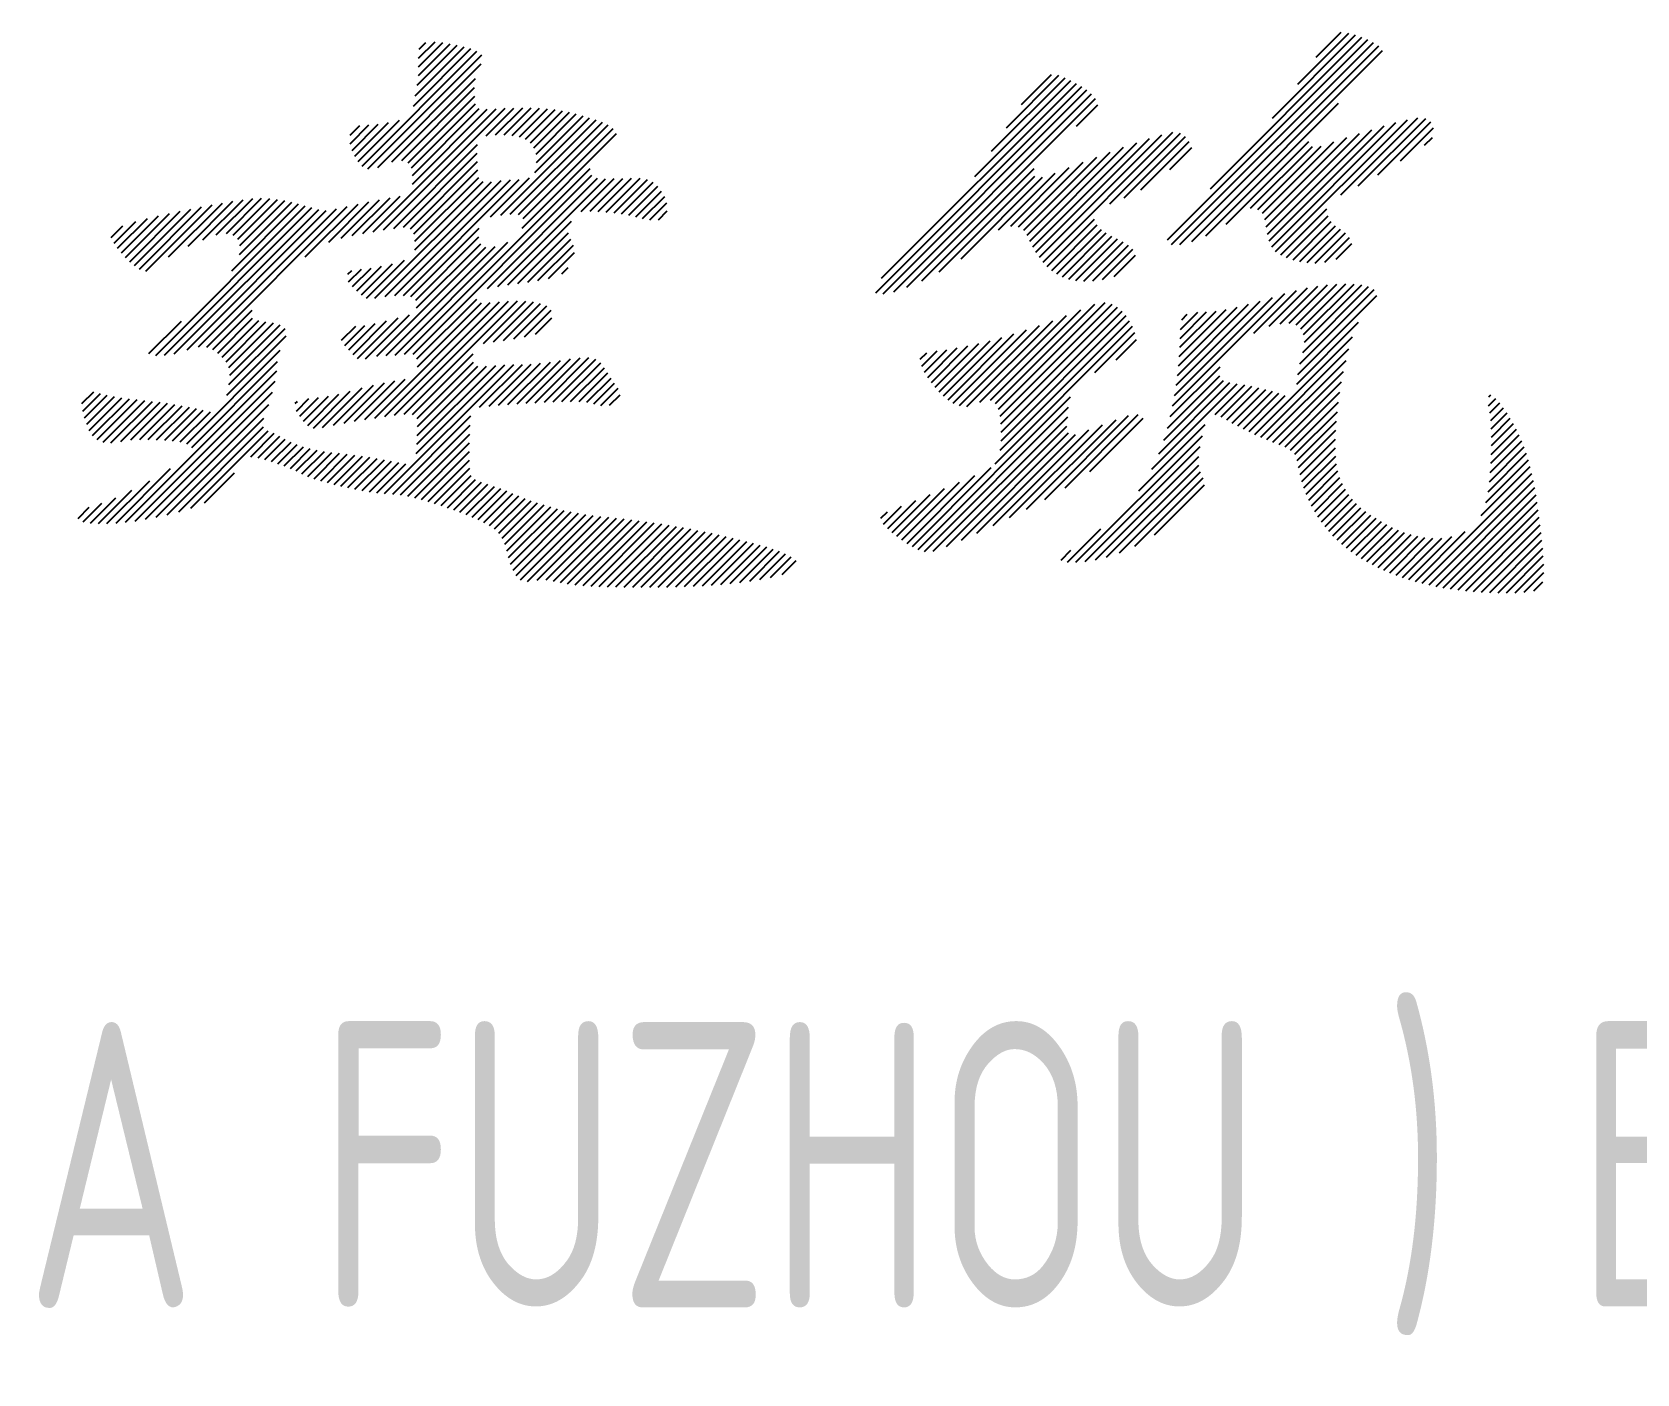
# Model space of a CAD drawing. Extents: x 580289 to 1106878, y -144605 to 78052.
# Drawn here: x 1013278 to 1014122, y -8121 to -7415 of the extents above; entities that cross this region are included whole.
import ezdxf

# ---------------------------------------------------------------- set-up
doc = ezdxf.new("R2010")
doc.units = 0
doc.header["$LTSCALE"] = 100
doc.layers.add('T图框', color=7, linetype='CONTINUOUS')
doc.layers.add('图框', color=254, linetype='CONTINUOUS')
doc.styles.add('HZTXT', font='tssdeng.shx', dxfattribs={"width": 0.7, "bigfont": 'tssdchn.shx'})

# ---------------------------------------------------------------- blocks, each defined once
blk = doc.blocks.new('A$C72C84CBD')
at = {"layer": '图框', "color": 0}
for p, q in [((78064.94, 56357.97), (78073.62, 56366.64)), ((78064.94, 56353.48), (78077.65, 56366.18)), ((78065.28, 56362.8), (78068.81, 56366.32)), ((78458.83, 56262.43), (78564.16, 56367.76)), ((78460.95, 56260.06), (78567.19, 56366.3)), ((78481.32, 56289.41), (78560.99, 56369.08)), ((78513.94, 56326.52), (78557.68, 56370.26)), ((78527.32, 56344.4), (78554.14, 56371.21)), ((78537, 56358.56), (78550.16, 56371.72)), ((78035.24, 56301.32), (78095.64, 56361.72)), ((78038.18, 56299.77), (78098.14, 56359.73)), ((78062.27, 56332.84), (78092.47, 56363.05)), ((78063.24, 56338.3), (78088.92, 56363.98)), ((78064.21, 56343.77), (78085.26, 56364.81)), ((78064.94, 56348.99), (78081.51, 56365.55)), ((78465.36, 56259.98), (78569.89, 56364.51)), ((78471.58, 56261.71), (78571.85, 56361.98)), ((78043.53, 56300.63), (78097.89, 56355)), ((78374.09, 56321.37), (78401.72, 56349)), ((78381.96, 56333.73), (78397.72, 56349.5)), ((78050.88, 56303.49), (78094.8, 56347.41)), ((78056.14, 56304.26), (78094.42, 56342.54)), ((78305.38, 56234.71), (78413.76, 56343.08)), ((78308.47, 56242.29), (78410.92, 56344.73)), ((78309.27, 56234.1), (78416.45, 56341.29)), ((78357.46, 56295.76), (78408.01, 56346.31)), ((78366.27, 56309.06), (78404.98, 56347.77)), ((78059.42, 56303.05), (78094.46, 56338.09)), ((78061.22, 56300.36), (78094.83, 56333.97)), ((78110.04, 56317.75), (78124.2, 56331.91)), ((78314.9, 56235.25), (78418.89, 56339.24)), ((78321.73, 56237.59), (78420.94, 56336.79)), ((78410.86, 56322.23), (78422.07, 56333.44)), ((78478.98, 56264.62), (78548.72, 56334.36)), ((78031.49, 56306.56), (78049.08, 56324.14)), ((78033.19, 56303.77), (78054.86, 56325.43)), ((78041.13, 56266.8), (78105.72, 56331.4)), ((78046.54, 56267.72), (78110.48, 56331.66)), ((78061.7, 56296.36), (78096.82, 56331.48)), ((78061.7, 56291.86), (78101, 56331.16)), ((78100.42, 56317.11), (78115.12, 56331.81)), ((78105.48, 56317.68), (78119.69, 56331.89)), ((78108.15, 56275.45), (78158.33, 56325.63)), ((78113.19, 56276), (78161.6, 56324.41)), ((78114.23, 56317.45), (78128.56, 56331.78)), ((78117.97, 56316.71), (78132.72, 56331.45)), ((78121.15, 56315.39), (78136.71, 56330.95)), ((78123.73, 56313.49), (78140.56, 56330.31)), ((78125.64, 56310.9), (78144.29, 56329.55)), ((78126.04, 56297.83), (78154.92, 56326.71)), ((78126.75, 56307.52), (78147.91, 56328.68)), ((78126.96, 56303.24), (78151.45, 56327.73)), ((78513.66, 56258.89), (78578.93, 56324.16)), ((78515.65, 56256.39), (78584.92, 56325.66)), ((78549.86, 56286.11), (78590.42, 56326.67)), ((78559.08, 56290.84), (78594.62, 56326.38)), ((78569.41, 56296.68), (78597.23, 56324.5)), ((78028.93, 56312.97), (78038.87, 56322.91)), ((78028.98, 56317.52), (78034.02, 56322.55)), ((78030, 56309.55), (78043.68, 56323.24)), ((78117.5, 56275.82), (78164.63, 56322.95)), ((78119.39, 56268.73), (78169.02, 56318.36)), ((78119.97, 56273.8), (78167.28, 56321.11)), ((78389.58, 56256.05), (78449.35, 56315.81)), ((78391.4, 56253.37), (78455.78, 56317.75)), ((78393.37, 56250.85), (78461.57, 56319.05)), ((78428.38, 56281.37), (78465.62, 56318.61)), ((78436.02, 56284.52), (78468.25, 56316.76)), ((78510.04, 56273.23), (78553.05, 56316.24)), ((78510.69, 56269.39), (78559.68, 56318.38)), ((78511.36, 56265.57), (78566.22, 56320.43)), ((78512.34, 56262.06), (78572.66, 56322.38)), ((78581.35, 56304.13), (78598.59, 56321.37)), ((78593.96, 56312.25), (78598.11, 56316.4)), ((78051.87, 56268.56), (78096.02, 56312.72)), ((78056.95, 56269.15), (78095.8, 56308)), ((78385.03, 56264.96), (78428.68, 56308.61)), ((78386.42, 56261.86), (78435.72, 56311.16)), ((78387.93, 56258.89), (78442.63, 56313.59)), ((78444.8, 56288.81), (78470.19, 56314.2)), ((78460.05, 56299.57), (78471.58, 56311.1)), ((78489.63, 56270.78), (78533.09, 56314.24)), ((78502.46, 56279.12), (78535.01, 56311.67)), ((78506.35, 56278.52), (78539.57, 56311.74)), ((78508.79, 56276.47), (78546.34, 56314.02)), ((78057.58, 56202.43), (78155.25, 56300.1)), ((78060.64, 56268.35), (78095.97, 56303.68)), ((78062.51, 56265.73), (78096.14, 56299.36)), ((78329.65, 56241.01), (78388.64, 56300)), ((78376.36, 56269.76), (78407.06, 56300.47)), ((78380.39, 56269.31), (78414.36, 56303.27)), ((78383.25, 56267.67), (78421.57, 56305.99)), ((78042.02, 56231.77), (78103.29, 56293.04)), ((78047.43, 56232.69), (78108.37, 56293.63)), ((78052.42, 56233.19), (78113.29, 56294.06)), ((78056.99, 56233.27), (78117.92, 56294.2)), ((78062.12, 56202.48), (78156.13, 56296.49)), ((78063.03, 56257.27), (78098.87, 56293.11)), ((78063.06, 56261.79), (78096.59, 56295.33)), ((78101.14, 56237.01), (78159.11, 56294.98)), ((78102.76, 56274.55), (78123.32, 56295.11)), ((78106.61, 56237.99), (78163.21, 56294.59)), ((78150.44, 56277.33), (78167.79, 56294.68)), ((78155.12, 56277.52), (78172.37, 56294.76)), ((78159.48, 56277.39), (78176.94, 56294.85)), ((78163.67, 56277.09), (78181.51, 56294.92)), ((78167.74, 56276.67), (78185.33, 56294.26)), ((78171.66, 56276.1), (78188.35, 56292.79)), ((78175.46, 56275.4), (78190.76, 56290.7)), ((78338.78, 56245.65), (78389.1, 56295.97)), ((78350.22, 56252.6), (78393.01, 56295.4)), ((78369.96, 56267.85), (78399.75, 56297.64)), ((77933.53, 56253.5), (77961.89, 56281.86)), ((77943.72, 56259.2), (77967.33, 56282.8)), ((77951.57, 56262.55), (77972.64, 56283.62)), ((77958.58, 56265.07), (77977.76, 56284.25)), ((77963.89, 56265.89), (77982.38, 56284.38)), ((77966.7, 56246.25), (78001.88, 56281.43)), ((77967.47, 56264.98), (77986.66, 56284.18)), ((77969.92, 56262.94), (77990.7, 56283.73)), ((77970.72, 56254.76), (77998.3, 56282.35)), ((77971.01, 56259.55), (77994.57, 56283.11)), ((78017.7, 56261.33), (78038.81, 56282.44)), ((78024.33, 56263.47), (78044.45, 56283.59)), ((78030.09, 56264.75), (78049.93, 56284.59)), ((78035.66, 56265.82), (78055.27, 56285.43)), ((78179.13, 56274.59), (78192.72, 56288.18)), ((78182.7, 56273.67), (78194.37, 56285.34)), ((78186.51, 56272.99), (78195.48, 56281.96)), ((77906.69, 56258.08), (77922.4, 56273.8)), ((77908.71, 56255.62), (77928.25, 56275.15)), ((77910.82, 56253.24), (77933.97, 56276.38)), ((77913.09, 56251.01), (77939.64, 56277.57)), ((77915.51, 56248.95), (77945.26, 56278.69)), ((77918.18, 56247.12), (77950.84, 56279.79)), ((77921.57, 56246.02), (77956.39, 56280.84)), ((77926.7, 56201.76), (78005.37, 56280.43)), ((77931.37, 56201.94), (78008.86, 56279.44)), ((77936.49, 56202.57), (78012.42, 56278.5)), ((77943.18, 56204.77), (78016.38, 56277.97)), ((77949.22, 56206.32), (78021.8, 56278.9)), ((77953.53, 56206.15), (78027.42, 56280.03)), ((78005.38, 56253.5), (78033.1, 56281.22)), ((78191.07, 56273.06), (78195.72, 56277.7)), ((78395.52, 56248.51), (78420.45, 56273.44)), ((78518.31, 56254.56), (78542.6, 56278.85)), ((78521.42, 56253.17), (78543.29, 56275.05)), ((77903.38, 56263.75), (77909.5, 56269.87)), ((77904.81, 56260.7), (77916.34, 56272.23)), ((78060.85, 56232.64), (78096.87, 56268.66)), ((78111.91, 56238.8), (78145.36, 56272.25)), ((78117.14, 56239.54), (78143.8, 56266.19)), ((78397.91, 56246.41), (78421.84, 56270.34)), ((78400.57, 56244.58), (78424.01, 56268.02)), ((78403.53, 56243.05), (78426.59, 56266.11)), ((78406.86, 56241.89), (78429.43, 56264.46)), ((78524.81, 56252.08), (78544.83, 56272.1)), ((78528.43, 56251.2), (78547.12, 56269.9)), ((78532.27, 56250.55), (78549.81, 56268.1)), ((78536.47, 56250.27), (78552.42, 56266.22)), ((78043.02, 56201.34), (78100.38, 56258.7)), ((78047.89, 56201.72), (78105.26, 56259.09)), ((78052.56, 56201.9), (78111.9, 56261.24)), ((78063.49, 56230.79), (78096.71, 56264.01)), ((78063.89, 56226.7), (78097.64, 56260.45)), ((78122.41, 56240.32), (78145.04, 56262.95)), ((78127.75, 56241.17), (78146.38, 56259.8)), ((78410.6, 56241.14), (78432.44, 56262.98)), ((78414.79, 56240.84), (78435.48, 56261.53)), ((78419.46, 56241.02), (78438.24, 56259.8)), ((78424.65, 56241.72), (78440.49, 56257.57)), ((78541.49, 56250.8), (78554.51, 56263.82)), ((78547.53, 56252.35), (78555.71, 56260.53)), ((78030.19, 56237.9), (78039.95, 56247.66)), ((78032.48, 56235.71), (78045.4, 56248.62)), ((78034.85, 56233.58), (78051.23, 56249.96)), ((78037.6, 56231.84), (78057.52, 56251.76)), ((78133.27, 56242.2), (78146.89, 56255.81)), ((78140.28, 56244.72), (78143.53, 56247.97)), ((78430.71, 56243.29), (78441.93, 56254.51)), ((78027.77, 56244.46), (78029.77, 56246.46)), ((78028.17, 56240.38), (78034.93, 56247.13)), ((78526.44, 56217.79), (78547.87, 56239.22)), ((78528.94, 56215.8), (78552.51, 56239.37)), ((78530.38, 56212.75), (78556.9, 56239.27)), ((78064.09, 56199.96), (78095.5, 56231.37)), ((78461.43, 56175.22), (78520.47, 56234.27)), ((78462.45, 56180.73), (78513.97, 56232.26)), ((78504.22, 56213.53), (78526.61, 56235.92)), ((78512.31, 56217.13), (78532.38, 56237.2)), ((78518.12, 56218.44), (78537.83, 56238.16)), ((78522.8, 56218.63), (78542.99, 56238.83)), ((78527.34, 56191.75), (78568.87, 56233.27)), ((78528.46, 56197.36), (78567.43, 56236.33)), ((78529.94, 56203.32), (78564.54, 56237.93)), ((78530.77, 56208.65), (78560.97, 56238.85)), ((77956.67, 56204.8), (77977.4, 56225.52)), ((78037.11, 56199.93), (78060.22, 56223.03)), ((78041.93, 56168.82), (78102.62, 56229.51)), ((78047.19, 56169.59), (78107.5, 56229.9)), ((78052.36, 56170.27), (78112.32, 56230.23)), ((78057.37, 56170.79), (78116.97, 56230.39)), ((78064.38, 56195.76), (78098.05, 56229.43)), ((78099.01, 56207.94), (78121.32, 56230.25)), ((78104.41, 56208.85), (78125.4, 56229.84)), ((78109.68, 56209.63), (78129.12, 56229.07)), ((78115.04, 56210.5), (78132.35, 56227.81)), ((78120.57, 56211.54), (78134.6, 56225.57)), ((78360.04, 56177.12), (78405.67, 56222.74)), ((78365.71, 56178.29), (78413.16, 56225.74)), ((78368.37, 56176.46), (78420.6, 56228.69)), ((78369.91, 56173.51), (78425.96, 56229.56)), ((78370.76, 56169.87), (78429.66, 56228.78)), ((78371.21, 56165.83), (78432.57, 56227.19)), ((78371.27, 56156.91), (78437.01, 56222.65)), ((78371.35, 56161.48), (78434.94, 56225.07)), ((78463.29, 56186.07), (78507.55, 56230.33)), ((78463.99, 56191.26), (78501.36, 56228.63)), ((78464.57, 56196.33), (78495.39, 56227.15)), ((78465, 56201.24), (78489.71, 56225.95)), ((78465.32, 56206.06), (78484.35, 56225.09)), ((78465.5, 56210.73), (78479.37, 56224.6)), ((78465.58, 56215.3), (78474.69, 56224.41)), ((78466.31, 56220.52), (78469.19, 56223.4)), ((77923.16, 56202.71), (77940.27, 56219.82)), ((77959.32, 56202.95), (77977.69, 56221.32)), ((77961.7, 56200.84), (77980.93, 56220.08)), ((77963.73, 56198.39), (77984.71, 56219.36)), ((77965.2, 56195.37), (77988.65, 56218.81)), ((77965.22, 56186.41), (77994.73, 56215.91)), ((77965.72, 56191.39), (77992.18, 56217.85)), ((78024.46, 56209.72), (78031.92, 56217.18)), ((78026.18, 56206.95), (78036.76, 56217.53)), ((78028.36, 56204.64), (78042.18, 56218.46)), ((78030.5, 56202.29), (78048.07, 56219.86)), ((78032.86, 56200.16), (78054.16, 56221.46)), ((78126.48, 56212.96), (78134.95, 56221.43)), ((78346.1, 56176.64), (78384.61, 56215.15)), ((78349.33, 56175.38), (78391.41, 56217.46)), ((78353.3, 56174.86), (78398.45, 56220.01)), ((78368.17, 56144.83), (78440.41, 56217.07)), ((78370.85, 56152), (78438.8, 56219.94)), ((78420.63, 56192.8), (78441.68, 56213.85)), ((78526.76, 56186.68), (78559.25, 56219.16)), ((77964.2, 56180.89), (77995.36, 56212.05)), ((78332.73, 56190.21), (78348.18, 56205.66)), ((78334.6, 56187.59), (78353.75, 56206.74)), ((78336.58, 56185.08), (78359.51, 56208.02)), ((78338.68, 56182.69), (78365.49, 56209.5)), ((78340.92, 56180.44), (78371.64, 56211.16)), ((78343.37, 56178.41), (78378.01, 56213.05)), ((78431.81, 56199.49), (78442.44, 56210.12)), ((78504.79, 56160.22), (78556.16, 56211.58)), ((77943.11, 56155.31), (77992.24, 56204.44)), ((77945.64, 56153.36), (77990.78, 56198.49)), ((78047.11, 56129.1), (78115, 56196.99)), ((78061.8, 56170.73), (78093.64, 56202.57)), ((78064.13, 56168.57), (78093.76, 56198.2)), ((78097, 56174.5), (78119.54, 56197.03)), ((78102.14, 56175.15), (78124.19, 56197.2)), ((78107.06, 56175.58), (78129.12, 56197.64)), ((78111.88, 56175.91), (78134.24, 56198.27)), ((78116.72, 56176.26), (78139.59, 56199.13)), ((78121.55, 56176.6), (78144.89, 56199.93)), ((78126.35, 56176.9), (78149.9, 56200.46)), ((78131.09, 56177.16), (78154.55, 56200.62)), ((78135.77, 56177.35), (78158.18, 56199.76)), ((78140.35, 56177.44), (78160.82, 56197.91)), ((78328.8, 56199.75), (78332.16, 56203.11)), ((78329.59, 56196.06), (78337.62, 56204.09)), ((78331.02, 56193), (78342.8, 56204.77)), ((78507.87, 56158.81), (78554.22, 56205.15)), ((78511.01, 56157.46), (78552.7, 56199.14)), ((77910.79, 56114.02), (77990.35, 56193.57)), ((78036.63, 56168.01), (78057.85, 56189.23)), ((78063.65, 56150.13), (78110.33, 56196.81)), ((78064.08, 56155.05), (78105.52, 56196.49)), ((78064.23, 56159.69), (78100.68, 56196.13)), ((78064.39, 56164.34), (78096.19, 56196.14)), ((78144.92, 56177.52), (78162.72, 56195.31)), ((78149.36, 56177.47), (78164.42, 56192.53)), ((78153.49, 56177.1), (78166.19, 56189.8)), ((78456.79, 56157.11), (78488.28, 56188.61)), ((78458.74, 56163.56), (78486.23, 56191.05)), ((78460.26, 56169.57), (78486.52, 56195.83)), ((78514.21, 56156.16), (78551.41, 56193.37)), ((77887.87, 56176.4), (77894.13, 56182.66)), ((77888.43, 56172.47), (77897.72, 56181.76)), ((77889.35, 56168.91), (77901.23, 56180.79)), ((77890.46, 56165.53), (77905.01, 56180.07)), ((77915.97, 56114.7), (77989.49, 56188.22)), ((77921.37, 56115.61), (77988.12, 56182.36)), ((78004.46, 56167.27), (78017.51, 56180.32)), ((78006.67, 56164.99), (78023.09, 56181.41)), ((78009.63, 56163.46), (78029.04, 56182.87)), ((78014.51, 56163.85), (78035.35, 56184.69)), ((78020.25, 56165.1), (78041.32, 56186.17)), ((78025.86, 56166.22), (78047, 56187.36)), ((78031.29, 56167.16), (78052.51, 56188.38)), ((78157.18, 56176.3), (78168.04, 56187.17)), ((78160.86, 56175.5), (78169.91, 56184.55)), ((78165.38, 56175.52), (78170.89, 56181.04)), ((78450.63, 56141.98), (78495.51, 56186.85)), ((78454.24, 56150.08), (78491.65, 56187.48)), ((78483.85, 56170.71), (78499.38, 56186.24)), ((78487.05, 56169.42), (78503.16, 56185.53)), ((78489.94, 56167.81), (78506.86, 56184.74)), ((78492.83, 56166.22), (78510.47, 56183.86)), ((78495.77, 56164.67), (78514, 56182.89)), ((78498.75, 56163.16), (78517.42, 56181.83)), ((78501.75, 56161.67), (78520.74, 56180.66)), ((78517.47, 56154.94), (78550.33, 56187.8)), ((78520.67, 56153.64), (78549.43, 56182.41)), ((78627.8, 56179.95), (78628.82, 56180.97)), ((77891.78, 56162.36), (77908.92, 56179.5)), ((77893.54, 56159.63), (77912.9, 56178.98)), ((77895.96, 56157.56), (77916.93, 56178.52)), ((77899.1, 56156.21), (77920.97, 56178.07)), ((77903.12, 56155.73), (77924.99, 56177.6)), ((77908.32, 56156.45), (77928.98, 56177.11)), ((77913.66, 56157.29), (77932.93, 56176.57)), ((77918.35, 56157.49), (77936.84, 56175.98)), ((77922.82, 56157.48), (77940.67, 56175.33)), ((77926.96, 56116.71), (77986.13, 56175.88)), ((77927.21, 56157.37), (77944.43, 56174.59)), ((77931.49, 56157.16), (77948.09, 56173.76)), ((77935.62, 56156.81), (77951.74, 56172.92)), ((77939.55, 56156.25), (77955.48, 56172.17)), ((78000.12, 56176.4), (78001.28, 56177.56)), ((78000.72, 56172.51), (78007.32, 56179.11)), ((78002.48, 56169.78), (78012.27, 56179.57)), ((78327.62, 56099.79), (78407.77, 56179.94)), ((78330.97, 56098.65), (78406.8, 56174.48)), ((78523.51, 56151.99), (78548.71, 56177.19)), ((78525.75, 56149.75), (78548.14, 56172.13)), ((78627.65, 56175.31), (78631.52, 56179.18)), ((78628.36, 56171.54), (78633.62, 56176.79)), ((78628.83, 56167.51), (78635.52, 56174.21)), ((77932.76, 56118.02), (77983.55, 56168.81)), ((77938.81, 56119.59), (77983.38, 56164.15)), ((78051.34, 56128.84), (78092.46, 56169.96)), ((78055.43, 56128.44), (78092.03, 56165.04)), ((78335.57, 56098.76), (78406.34, 56169.52)), ((78342.56, 56101.26), (78405.89, 56164.59)), ((78375.73, 56116.47), (78424.58, 56165.32)), ((78384.69, 56120.93), (78431.72, 56167.97)), ((78394.28, 56126.04), (78438.33, 56170.09)), ((78404.89, 56132.16), (78443.4, 56170.67)), ((78417.91, 56140.69), (78446.07, 56168.85)), ((78443.67, 56130.53), (78478.61, 56165.47)), ((78527.04, 56146.54), (78547.7, 56167.2)), ((78629.04, 56163.23), (78637.33, 56171.52)), ((78629.1, 56154.31), (78640.78, 56165.99)), ((78629.11, 56158.81), (78639.07, 56168.77)), ((77945.18, 56121.46), (77985.78, 56162.06)), ((77976.66, 56148.45), (77989.05, 56160.84)), ((77980.56, 56147.86), (77992.01, 56159.31)), ((77984.14, 56146.95), (77994.87, 56157.68)), ((77987.6, 56145.92), (77997.87, 56156.19)), ((77991, 56144.83), (78001.05, 56154.88)), ((78059.25, 56127.77), (78091.82, 56160.34)), ((78062.93, 56126.96), (78091.72, 56155.75)), ((78350.39, 56104.6), (78406.78, 56160.99)), ((78358.59, 56108.31), (78410.48, 56160.2)), ((78367.07, 56112.3), (78417.35, 56162.58)), ((78410.61, 56092.98), (78477.11, 56159.48)), ((78527.74, 56142.75), (78547.39, 56162.4)), ((78528.54, 56139.07), (78547.22, 56157.74)), ((78628.52, 56140.27), (78645.15, 56156.89)), ((78628.84, 56145.07), (78643.8, 56160.03)), ((78629.01, 56149.73), (78642.34, 56163.06)), ((77994.3, 56143.64), (78004.42, 56153.76)), ((77997.52, 56142.37), (78007.95, 56152.8)), ((78000.63, 56140.99), (78011.62, 56151.98)), ((78003.61, 56139.48), (78015.43, 56151.3)), ((78006.74, 56138.12), (78019.37, 56150.75)), ((78010.06, 56136.95), (78023.42, 56150.31)), ((78013.49, 56135.88), (78027.43, 56149.83)), ((78016.99, 56134.9), (78031.43, 56149.34)), ((78020.55, 56133.97), (78035.38, 56148.8)), ((78024.15, 56133.08), (78039.29, 56148.22)), ((78027.81, 56132.24), (78043.18, 56147.62)), ((78031.5, 56131.45), (78046.99, 56146.94)), ((78066.5, 56126.04), (78091.68, 56151.22)), ((78069.97, 56125.02), (78091.7, 56146.75)), ((78415.51, 56093.39), (78476.03, 56153.91)), ((78420.86, 56094.25), (78475.27, 56148.66)), ((78529.49, 56135.52), (78547.13, 56153.17)), ((78530.56, 56132.11), (78547.24, 56148.79)), ((78626.2, 56124.47), (78648.6, 56146.87)), ((78627.34, 56130.1), (78647.53, 56150.29)), ((78628.06, 56135.31), (78646.39, 56153.64)), ((77905.84, 56113.55), (77934.51, 56142.22)), ((77952.41, 56124.2), (77968.21, 56140.01)), ((78035.27, 56130.73), (78050.76, 56146.22)), ((78039.11, 56130.08), (78054.51, 56145.48)), ((78043.04, 56129.52), (78058.28, 56144.76)), ((78073.4, 56123.96), (78091.88, 56142.43)), ((78076.78, 56122.85), (78092.55, 56138.61)), ((78321.8, 56102.95), (78357.47, 56138.62)), ((78324.61, 56101.27), (78366.13, 56142.79)), ((78426.79, 56095.68), (78475.24, 56144.13)), ((78433.59, 56097.99), (78476.13, 56140.53)), ((78531.78, 56128.83), (78547.67, 56144.73)), ((78533.12, 56125.68), (78548.44, 56141)), ((78592.7, 56081.99), (78650.44, 56139.73)), ((78623.79, 56117.57), (78649.55, 56143.33)), ((77896.65, 56113.34), (77914.21, 56130.9)), ((77901.1, 56113.3), (77923.62, 56135.82)), ((78080.12, 56121.7), (78094.94, 56136.52)), ((78083.43, 56120.51), (78098.02, 56135.11)), ((78086.7, 56119.3), (78101.39, 56133.98)), ((78089.94, 56118.05), (78104.8, 56132.91)), ((78093.14, 56116.76), (78108.13, 56131.75)), ((78096.29, 56115.41), (78111.39, 56130.51)), ((78316.54, 56106.67), (78341.6, 56131.73)), ((78319.12, 56104.76), (78349.46, 56135.1)), ((78441.6, 56101.52), (78477.54, 56137.45)), ((78451.92, 56107.35), (78478.21, 56133.64)), ((78534.58, 56122.66), (78549.48, 56137.55)), ((78536.18, 56119.76), (78550.77, 56134.35)), ((78537.87, 56116.97), (78552.32, 56131.42)), ((78596.32, 56081.12), (78651.25, 56136.05)), ((78600.03, 56080.34), (78651.97, 56132.28)), ((77885.88, 56116.04), (77891.77, 56121.93)), ((77888.64, 56114.31), (77898.37, 56124.04)), ((77892.44, 56113.62), (77905.77, 56126.95)), ((78099.34, 56113.98), (78114.57, 56129.21)), ((78102.27, 56112.42), (78117.72, 56127.87)), ((78104.96, 56110.62), (78120.94, 56126.59)), ((78107.16, 56108.33), (78124.21, 56125.38)), ((78108.96, 56105.63), (78127.55, 56124.22)), ((78110.33, 56102.51), (78130.94, 56123.13)), ((78111.36, 56099.05), (78134.42, 56122.11)), ((78112.28, 56095.48), (78137.96, 56121.16)), ((78309.45, 56113.05), (78318.93, 56122.53)), ((78311.66, 56110.77), (78326.36, 56125.47)), ((78314.05, 56108.67), (78333.96, 56128.58)), ((78539.7, 56114.3), (78554.08, 56128.68)), ((78541.63, 56111.75), (78556.05, 56126.16)), ((78543.67, 56109.3), (78558.21, 56123.83)), ((78545.82, 56106.96), (78560.54, 56121.68)), ((78603.81, 56079.63), (78652.64, 56128.46)), ((78607.68, 56079.01), (78653.21, 56124.54)), ((78113.35, 56092.07), (78141.57, 56120.29)), ((78114.66, 56088.88), (78145.26, 56119.48)), ((78116.35, 56086.08), (78149.02, 56118.76)), ((78118.54, 56083.79), (78152.88, 56118.12)), ((78122.15, 56082.91), (78156.81, 56117.57)), ((78127.33, 56083.6), (78160.82, 56117.09)), ((78131.96, 56083.74), (78164.92, 56116.69)), ((78135.85, 56083.13), (78168.98, 56116.27)), ((78139.62, 56082.41), (78173.02, 56115.81)), ((78143.35, 56081.65), (78177.02, 56115.33)), ((78147.3, 56081.12), (78181.01, 56114.83)), ((78151.44, 56080.77), (78184.96, 56114.29)), ((78155.66, 56080.5), (78188.89, 56113.73)), ((78159.97, 56080.31), (78192.79, 56113.14)), ((78164.32, 56080.17), (78196.66, 56112.52)), ((78308.1, 56116.19), (78311.5, 56119.59)), ((78548.08, 56104.72), (78563.04, 56119.68)), ((78550.43, 56102.59), (78565.7, 56117.85)), ((78552.89, 56100.55), (78568.45, 56116.12)), ((78555.43, 56098.61), (78571.27, 56114.45)), ((78558.08, 56096.76), (78574.17, 56112.85)), ((78611.63, 56078.47), (78653.77, 56120.61)), ((78615.66, 56078.01), (78654.29, 56116.64)), ((78619.76, 56077.62), (78654.8, 56112.66)), ((78168.7, 56080.07), (78200.52, 56111.88)), ((78173.13, 56080), (78204.33, 56111.2)), ((78177.57, 56079.96), (78208.12, 56110.51)), ((78182.03, 56079.92), (78211.89, 56109.78)), ((78186.52, 56079.92), (78215.64, 56109.04)), ((78191.03, 56079.95), (78219.34, 56108.26)), ((78195.57, 56080), (78223.02, 56107.44)), ((78200.16, 56080.09), (78226.67, 56106.6)), ((78204.79, 56080.23), (78230.3, 56105.74)), ((78209.46, 56080.41), (78233.91, 56104.86)), ((78406.17, 56093.03), (78423.77, 56110.63)), ((78560.81, 56095.01), (78577.16, 56111.35)), ((78563.65, 56093.35), (78580.25, 56109.96)), ((78566.56, 56091.77), (78583.46, 56108.67)), ((78569.55, 56090.27), (78586.84, 56107.56)), ((78572.62, 56088.85), (78590.4, 56106.64)), ((78575.77, 56087.52), (78594.2, 56105.94)), ((78578.99, 56086.25), (78598.35, 56105.6)), ((78582.3, 56085.06), (78602.98, 56105.75)), ((78585.69, 56083.96), (78608.24, 56106.51)), ((78589.16, 56082.94), (78615.34, 56109.12)), ((78623.96, 56077.33), (78655.26, 56108.63)), ((78628.25, 56077.13), (78655.7, 56104.58)), ((78214.19, 56080.65), (78237.51, 56103.97)), ((78218.99, 56080.96), (78241.08, 56103.05)), ((78223.86, 56081.34), (78244.59, 56102.07)), ((78228.81, 56081.8), (78248.06, 56101.05)), ((78233.88, 56082.38), (78251.46, 56099.96)), ((78239.08, 56083.09), (78254.78, 56098.79)), ((78244.44, 56083.96), (78257.96, 56097.48)), ((78250.03, 56085.06), (78260.92, 56095.95)), ((78402.8, 56094.15), (78407.93, 56099.28)), ((78632.61, 56077), (78656.09, 56100.48)), ((78637.05, 56076.95), (78656.4, 56096.31)), ((78256.11, 56086.65), (78263.45, 56094)), ((78641.61, 56077.02), (78656.65, 56092.06)), ((78646.32, 56077.24), (78656.76, 56087.68)), ((78651.49, 56077.92), (78656.23, 56082.66))]:
    blk.add_line(p, q, dxfattribs=at)
at = {"layer": '图框', "color": 0, "style": 'HZTXT', "width": 0.7}
blk.add_text('KING YEA  (CHINA FUZHOU ) ENGINEERING DESIGN CONSULTANTS ,LTD', height=150, dxfattribs=at).set_placement((76814.25, 55701.28))
blk = doc.blocks.new('图框')
at = {"layer": 'T图框', "color": 4}
blk.add_blockref('A$C72C84CBD', (602717, 102743.5), dxfattribs=at)

msp = doc.modelspace()

# ---------------------------------------------------------------- block references
at = {"layer": 'T图框'}
msp.add_blockref('图框', (332699.48, -166530.61), dxfattribs=at)

doc.saveas('drawing.dxf')
